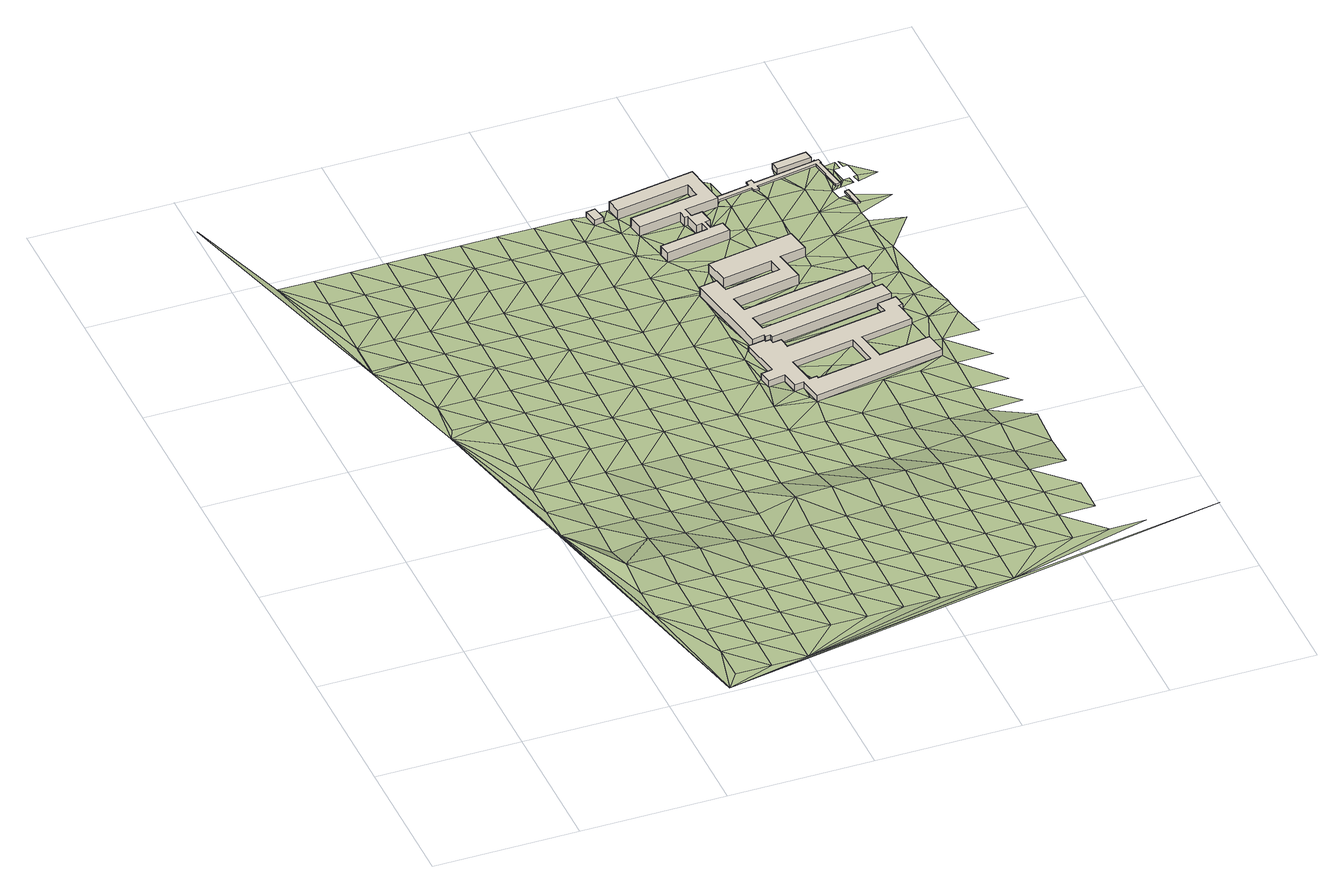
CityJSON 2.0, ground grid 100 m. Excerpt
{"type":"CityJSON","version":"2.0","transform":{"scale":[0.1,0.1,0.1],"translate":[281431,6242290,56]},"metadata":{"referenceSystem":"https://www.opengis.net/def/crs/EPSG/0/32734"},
"CityObjects":{
"building1":{"type":"Building","attributes":{"building":"yes","building:levels":"1","footprint":{"type":"Polygon"},"plus_code":"4FRW3J8Q+R5R","ground_height":60.98,"building_height":4.1,"roof_height":65.08},"geometry":[{"type":"Solid","lod":"1","boundaries":[[[[0,1,2,3]],[[1,4,5,2]],[[4,6,7,5]],[[6,0,3,7]],[[3,2,5,7]],[[6,4,1,0]]]]}]},
"building2":{"type":"Building","attributes":{"address":"Matthew Goniwe Residence 2 Bellville 7530 Cape Town","building":"dormitory","building:levels":"2","beds":"196","residential":"university","footprint":{"type":"Polygon"},"plus_code":"4FRW3J8Q+Q87","ground_height":60.89,"building_height":6.9,"roof_height":67.79},"geometry":[{"type":"Solid","lod":"1","boundaries":[[[[8,9,10,11,12,13,14,15]],[[9,16,17,12,11,10]],[[16,18,19,17]],[[18,20,21,19]],[[20,22,23,21]],[[22,24,25,23]],[[24,26,27,25]],[[26,28,29,27]],[[28,30,31,29]],[[30,32,33,31]],[[32,34,35,33]],[[34,36,37,35]],[[36,38,39,37]],[[38,40,41,39]],[[40,42,43,41]],[[42,44,45,43]],[[44,46,47,45]],[[46,48,49,47]],[[48,50,51,49]],[[50,52,53,51]],[[52,54,55,53]],[[54,56,57,55]],[[56,58,59,57]],[[58,60,61,59]],[[60,62,63,61]],[[62,8,15,14,13,63]],[[13,12,17,19,21,23,25,27,29,31,33,35,37,39,41,43,45,47,49,51,53,55,57,59,61,63]],[[62,60,58,56,54,52,50,48,46,44,42,40,38,36,34,32,30,28,26,24,22,20,18,16,9,8]]]]}]},
"building3":{"type":"Building","attributes":{"address":"Education Building Bellville Cape Town","building":"university","building:levels":"1","footprint":{"type":"Polygon"},"plus_code":"4FRW3J8Q+5CF","ground_height":59.64,"building_height":4.1,"roof_height":63.74},"geometry":[{"type":"Solid","lod":"1","boundaries":[[[[64,65,66,67]],[[65,68,69,66]],[[68,70,71,69]],[[70,72,73,71]],[[72,74,75,73]],[[74,76,77,75]],[[76,78,79,77]],[[78,80,81,79]],[[80,82,83,81]],[[82,84,85,83]],[[84,86,87,85]],[[86,88,89,87]],[[88,90,91,89]],[[90,92,93,91]],[[92,94,95,93]],[[94,96,97,95]],[[96,98,99,97]],[[98,100,101,99]],[[100,102,103,101]],[[102,104,105,103]],[[104,106,107,105]],[[106,108,109,107]],[[108,110,111,109]],[[110,112,113,111]],[[112,64,67,113]],[[114,115,116,117]],[[115,118,119,116]],[[118,120,121,119]],[[120,122,123,121]],[[122,124,125,123]],[[124,114,117,125]],[[67,66,69,71,73,75,77,79,81,83,85,87,89,91,93,95,97,99,101,103,105,107,109,111,113],[117,116,119,121,123,125]],[[112,110,108,106,104,102,100,98,96,94,92,90,88,86,84,82,80,78,76,74,72,70,68,65,64],[124,122,120,118,115,114]]]]}]},
"building4":{"type":"Building","attributes":{"address":"Health and Wellness Sciences Bellville 7530 Cape Town","building":"university","building:levels":"2","footprint":{"type":"Polygon"},"plus_code":"4FRW3J8Q+C9Q","ground_height":60.46,"building_height":6.9,"roof_height":67.36},"geometry":[{"type":"Solid","lod":"1","boundaries":[[[[126,127,69,128,129,71]],[[127,130,66,131,128,69]],[[130,132,67,133,131,66]],[[132,134,135,133,67]],[[134,136,137,135]],[[136,138,139,137]],[[138,140,141,139]],[[140,142,143,141]],[[142,144,145,143]],[[144,146,147,145]],[[146,148,149,147]],[[148,150,151,149]],[[150,152,153,151]],[[152,154,155,153]],[[154,156,157,155]],[[156,158,159,157]],[[158,160,161,159]],[[160,162,163,161]],[[162,164,165,163]],[[164,166,167,165]],[[166,168,169,167]],[[168,170,171,169]],[[170,172,173,171]],[[172,174,175,173]],[[174,126,71,129,175]],[[129,128,131,133,135,137,139,141,143,145,147,149,151,153,155,157,159,161,163,165,167,169,171,173,175]],[[174,172,170,168,166,164,162,160,158,156,154,152,150,148,146,144,142,140,138,136,134,132,130,127,126]]]]}]},
"building5":{"type":"Building","attributes":{"building":"roof","building:levels":"1","footprint":{"type":"Polygon"},"plus_code":"4FRW3J8Q+QGV","ground_height":61.04,"bottom_roof_height":63.84,"roof_height":65.14},"geometry":[{"type":"Solid","lod":"1","boundaries":[[[[10,15,14,11]],[[15,176,177,14]],[[176,178,179,177]],[[178,180,181,179]],[[180,182,183,181]],[[182,184,185,183]],[[184,186,187,185]],[[186,188,189,187]],[[188,190,191,189]],[[190,192,193,191]],[[192,194,195,193]],[[194,196,197,195]],[[196,198,199,197]],[[198,200,201,199]],[[200,202,203,201]],[[202,10,11,203]],[[11,14,177,179,181,183,185,187,189,191,193,195,197,199,201,203]],[[202,200,198,196,194,192,190,188,186,184,182,180,178,176,15,10]]]]}]},
"building6":{"type":"Building","attributes":{"address":"Bellville 7530 Cape Town","building":"yes","building:levels":"1","footprint":{"type":"Polygon"},"plus_code":"4FRW3J8Q+VP5","ground_height":61.03,"building_height":4.1,"roof_height":65.13},"geometry":[{"type":"Solid","lod":"1","boundaries":[[[[204,205,206,207]],[[205,208,209,206]],[[208,210,211,209]],[[210,204,207,211]],[[207,206,209,211]],[[210,208,205,204]]]]}]},
"building7":{"type":"Building","attributes":{"building":"roof","building:levels":"1","footprint":{"type":"Polygon"},"plus_code":"4FRW3J8Q+MRG","ground_height":61.07,"bottom_roof_height":63.87,"roof_height":65.17},"geometry":[{"type":"Solid","lod":"1","boundaries":[[[[212,213,214,215]],[[213,216,217,214]],[[216,218,219,217]],[[218,212,215,219]],[[215,214,217,219]],[[218,216,213,212]]]]}]},
"terrain1":{"type":"TINRelief","geometry":[{"type":"CompositeSurface","lod":"1","boundaries":[[[220,221,222]],[[221,220,223]],[[224,223,220]],[[222,225,220]],[[221,226,222]],[[224,220,227]],[[223,228,221]],[[226,229,222]],[[222,230,225]],[[231,226,221]],[[227,223,224]],[[228,231,221]],[[232,222,229]],[[230,233,225]],[[234,230,222]],[[225,235,236]],[[237,238,236]],[[239,240,236]],[[241,229,226]],[[225,242,235]],[[222,232,234]],[[236,238,239]],[[243,225,233]],[[228,223,244]],[[231,241,226]],[[220,245,227]],[[246,237,236]],[[233,230,247]],[[244,223,227]],[[248,236,235]],[[249,242,225]],[[250,239,238]],[[243,251,225]],[[237,246,238]],[[247,230,234]],[[231,228,252]],[[232,229,253]],[[249,235,242]],[[241,254,229]],[[236,248,246]],[[250,255,239]],[[249,225,251]],[[244,252,228]],[[232,253,234]],[[243,233,256]],[[229,254,253]],[[247,257,233]],[[258,239,255]],[[259,241,231]],[[238,260,250]],[[238,246,261]],[[245,244,227]],[[248,235,262]],[[251,243,256]],[[252,259,231]],[[233,257,256]],[[249,263,235]],[[234,264,247]],[[255,250,260]],[[260,238,261]],[[265,254,241]],[[248,262,246]],[[264,234,253]],[[235,263,262]],[[252,244,266]],[[251,267,249]],[[259,265,241]],[[268,257,247]],[[255,269,258]],[[245,266,244]],[[267,251,256]],[[254,270,253]],[[271,261,246]],[[247,264,268]],[[260,269,255]],[[272,259,252]],[[273,263,249]],[[265,270,254]],[[271,246,262]],[[266,272,252]],[[249,267,273]],[[274,264,253]],[[256,257,275]],[[257,268,276]],[[269,277,258]],[[278,265,259]],[[260,261,279]],[[270,274,253]],[[271,280,261]],[[281,262,263]],[[267,256,275]],[[272,278,259]],[[257,276,275]],[[263,273,282]],[[283,266,245]],[[268,264,284]],[[260,279,269]],[[279,261,280]],[[270,265,285]],[[262,281,271]],[[274,284,264]],[[263,282,281]],[[266,283,272]],[[267,286,273]],[[265,278,285]],[[287,276,268]],[[288,277,269]],[[286,267,275]],[[274,270,289]],[[280,271,290]],[[284,287,268]],[[269,279,288]],[[291,278,272]],[[282,273,292]],[[285,289,270]],[[271,281,290]],[[272,283,291]],[[292,273,286]],[[245,293,283]],[[274,294,284]],[[295,275,276]],[[220,296,245]],[[287,297,276]],[[277,288,298]],[[285,278,299]],[[282,300,281]],[[280,301,279]],[[289,294,274]],[[280,290,302]],[[275,295,286]],[[278,291,299]],[[276,297,295]],[[300,282,292]],[[287,284,303]],[[279,301,288]],[[301,280,302]],[[304,289,285]],[[281,305,290]],[[294,303,284]],[[283,293,291]],[[306,292,286]],[[299,304,285]],[[305,281,300]],[[297,287,307]],[[298,288,308]],[[293,245,309]],[[306,286,295]],[[310,294,289]],[[302,290,311]],[[303,307,287]],[[308,288,301]],[[299,291,312]],[[313,300,292]],[[304,310,289]],[[290,305,311]],[[312,291,293]],[[306,313,292]],[[303,294,314]],[[295,297,315]],[[307,316,297]],[[317,298,308]],[[304,299,318]],[[301,302,319]],[[310,314,294]],[[302,311,320]],[[315,306,295]],[[305,300,321]],[[318,299,312]],[[297,316,315]],[[313,322,300]],[[309,245,323]],[[324,307,303]],[[319,302,320]],[[310,304,325]],[[305,321,311]],[[326,308,301]],[[314,324,303]],[[300,322,321]],[[312,293,309]],[[325,304,318]],[[327,316,307]],[[328,313,306]],[[308,326,317]],[[306,315,329]],[[301,319,326]],[[330,320,311]],[[324,327,307]],[[312,331,318]],[[314,310,332]],[[313,328,322]],[[325,333,310]],[[306,329,328]],[[311,321,330]],[[316,334,315]],[[331,312,309]],[[245,335,323]],[[324,314,332]],[[310,333,332]],[[327,334,316]],[[317,326,336]],[[337,325,318]],[[322,338,321]],[[320,339,319]],[[330,340,320]],[[341,329,315]],[[337,318,331]],[[322,328,338]],[[324,342,327]],[[319,339,326]],[[334,341,315]],[[339,320,340]],[[325,343,333]],[[321,344,330]],[[342,324,332]],[[331,309,323]],[[328,329,345]],[[343,325,337]],[[344,321,338]],[[334,327,346]],[[347,336,326]],[[335,245,296]],[[341,345,329]],[[332,333,348]],[[349,340,330]],[[346,327,342]],[[347,326,339]],[[337,331,350]],[[338,328,351]],[[348,333,343]],[[330,344,349]],[[341,334,352]],[[350,331,323]],[[345,351,328]],[[353,342,332]],[[352,334,346]],[[347,354,336]],[[337,355,343]],[[356,344,338]],[[339,340,357]],[[348,353,332]],[[340,349,358]],[[341,359,345]],[[355,337,350]],[[351,356,338]],[[360,346,342]],[[339,357,347]],[[341,352,359]],[[357,340,358]],[[361,348,343]],[[349,344,362]],[[353,360,342]],[[350,323,335]],[[363,351,345]],[[361,343,355]],[[356,362,344]],[[352,346,364]],[[354,347,365]],[[363,345,359]],[[353,348,366]],[[367,358,349]],[[360,364,346]],[[347,357,365]],[[355,350,368]],[[369,356,351]],[[361,366,348]],[[362,367,349]],[[370,359,352]],[[368,350,335]],[[351,363,369]],[[371,360,353]],[[364,370,352]],[[354,365,372]],[[373,361,355]],[[357,358,374]],[[366,371,353]],[[367,375,358]],[[376,362,356]],[[373,355,368]],[[296,220,377]],[[356,369,378]],[[379,364,360]],[[363,359,380]],[[365,357,374]],[[370,381,359]],[[358,375,374]],[[382,366,361]],[[371,379,360]],[[356,378,376]],[[368,335,296]],[[363,380,369]],[[383,367,362]],[[382,361,373]],[[359,381,380]],[[370,364,384]],[[372,365,385]],[[371,366,386]],[[367,383,375]],[[364,379,384]],[[362,376,383]],[[385,365,374]],[[368,387,373]],[[378,369,388]],[[366,382,386]],[[387,368,296]],[[380,388,369]],[[389,379,371]],[[390,380,381]],[[381,370,391]],[[392,370,384]],[[393,372,385]],[[382,373,394]],[[375,395,374]],[[389,371,386]],[[375,383,396]],[[380,390,397]],[[398,390,381]],[[376,378,399]],[[394,373,387]],[[380,397,388]],[[388,400,378]],[[370,392,391]],[[379,401,384]],[[385,374,395]],[[375,396,395]],[[398,381,402]],[[386,382,403]],[[388,397,404]],[[401,379,389]],[[378,400,399]],[[391,402,381]],[[376,405,383]],[[390,398,406]],[[407,393,385]],[[403,382,394]],[[388,404,408]],[[408,400,388]],[[387,296,409]],[[410,392,384]],[[386,411,389]],[[405,376,399]],[[412,396,383]],[[401,410,384]],[[407,385,413]],[[393,407,414]],[[385,395,413]],[[400,408,415]],[[416,398,402]],[[394,387,409]],[[386,403,411]],[[391,416,402]],[[400,415,399]],[[412,383,405]],[[392,417,391]],[[126,415,408]],[[44,395,396]],[[401,389,418]],[[415,405,399]],[[417,392,410]],[[413,6,407]],[[394,419,403]],[[174,415,126]],[[389,411,418]],[[420,396,412]],[[396,420,44]],[[421,413,395]],[[422,423,424]],[[419,394,409]],[[425,395,44]],[[426,0,6]],[[409,296,427]],[[428,6,413]],[[425,421,395]],[[410,401,429]],[[426,6,428]],[[412,405,430]],[[411,403,431]],[[432,132,433]],[[413,434,428]],[[413,421,434]],[[429,401,418]],[[435,436,437]],[[438,426,428]],[[431,403,419]],[[424,423,439]],[[439,423,440]],[[410,441,417]],[[420,412,442]],[[421,425,443]],[[430,442,412]],[[444,445,446]],[[391,417,447]],[[411,448,418]],[[441,410,429]],[[449,430,450]],[[419,409,427]],[[448,411,431]],[[430,449,442]],[[420,451,44]],[[437,452,435]],[[296,453,427]],[[436,435,452]],[[449,450,454]],[[429,418,455]],[[456,417,441]],[[421,443,457]],[[442,451,420]],[[458,443,425]],[[419,459,431]],[[460,439,440]],[[461,424,439]],[[455,418,448]],[[445,462,446]],[[459,419,427]],[[447,417,456]],[[428,434,463]],[[441,429,464]],[[421,457,465]],[[446,466,444]],[[448,431,467]],[[454,450,468]],[[44,451,469]],[[464,429,455]],[[470,457,443]],[[432,471,132]],[[470,443,458]],[[449,454,472]],[[467,431,459]],[[432,473,474]],[[453,296,475]],[[441,476,456]],[[461,439,460]],[[455,448,477]],[[442,478,451]],[[476,441,464]],[[457,470,479]],[[447,88,391]],[[459,427,453]],[[477,448,467]],[[462,466,446]],[[480,470,458]],[[481,447,456]],[[434,482,463]],[[483,454,468]],[[472,454,483]],[[455,484,464]],[[485,486,487]],[[456,476,481]],[[488,452,437]],[[489,490,491]],[[436,452,492]],[[493,467,459]],[[486,485,494]],[[455,477,484]],[[469,451,478]],[[489,491,495]],[[496,462,445]],[[476,464,497]],[[483,468,472]],[[498,447,481]],[[486,499,487]],[[442,500,478]],[[501,477,467]],[[464,484,497]],[[499,494,489]],[[499,486,494]],[[469,502,495]],[[493,501,467]],[[503,504,505]],[[474,471,432]],[[495,506,489]],[[469,478,502]],[[481,476,507]],[[471,508,132]],[[484,477,509]],[[507,476,497]],[[447,498,88]],[[489,506,499]],[[506,495,502]],[[510,466,511]],[[466,462,496]],[[481,512,498]],[[500,502,478]],[[513,497,484]],[[499,506,514]],[[504,515,505]],[[512,481,507]],[[516,514,517]],[[518,503,505]],[[511,519,510]],[[509,513,484]],[[517,514,506]],[[520,516,521]],[[517,521,516]],[[488,492,452]],[[507,497,522]],[[496,511,466]],[[498,512,523]],[[498,523,88]],[[524,506,502]],[[500,525,502]],[[513,522,497]],[[500,519,526]],[[527,517,506]],[[515,518,505]],[[528,512,507]],[[502,525,524]],[[526,525,500]],[[511,529,519]],[[527,506,524]],[[530,515,88]],[[88,523,530]],[[526,519,531]],[[532,508,471]],[[533,523,512]],[[511,496,529]],[[534,518,535]],[[536,518,515]],[[488,508,532]],[[515,530,536]],[[531,519,529]],[[518,536,535]],[[525,526,537]],[[538,527,524]],[[530,523,539]],[[488,532,540]],[[532,535,540]],[[526,531,537]],[[536,540,535]],[[492,488,541]],[[524,525,542]],[[541,496,492]],[[538,524,543]],[[544,536,530]],[[540,541,488]],[[496,545,529]],[[525,537,542]],[[529,545,531]],[[536,546,540]],[[530,547,544]],[[542,543,524]],[[545,496,541]],[[548,536,544]],[[546,536,548]],[[540,549,541]],[[208,205,543]],[[543,542,208]],[[540,546,549]],[[537,531,550]],[[551,531,545]],[[549,552,541]],[[541,552,545]],[[553,542,537]],[[551,554,531]],[[550,531,554]],[[555,208,542]],[[537,556,553]],[[545,552,551]],[[537,557,556]],[[550,557,537]],[[542,553,558]],[[542,558,555]],[[556,557,559]],[[560,551,552]],[[559,557,561]],[[553,562,563]],[[560,554,551]],[[562,564,563]],[[558,553,565]],[[563,565,553]],[[566,555,558]],[[567,555,566]],[[564,568,563]],[[557,550,569]],[[570,568,564]],[[565,563,568]],[[561,557,569]],[[558,565,571]],[[570,572,568]],[[565,573,571]],[[574,575,576]],[[577,578,579]],[[574,576,580]],[[574,580,577]]]}]}
},
"vertices":[
[2407,4868,50],[2345,4858,50],[2345,4858,91],[2407,4868,91],[2362,4758,50],[2362,4758,91],[2425,4769,50],[2425,4769,91],
[3157,4665,47],[3151,4701,47],[3151,4701,78],[3151,4701,91],[3151,4701,118],[3157,4665,118],[3157,4665,91],[3157,4665,78],[3107,4971,47],[3107,4971,118],[2506,4873,47],[2506,4873,118],[2524,4768,47],[2524,4768,118],[3031,4851,47],[3031,4851,118],[3049,4741,47],[3049,4741,118],[2571,4663,47],[2571,4663,118],[2589,4555,47],[2589,4555,118],[2882,4603,47],[2882,4603,118],[2891,4546,47],[2891,4546,118],[2913,4550,47],[2913,4550,118],[2931,4440,47],[2931,4440,118],[2967,4446,47],[2967,4446,118],[2978,4381,47],[2978,4381,118],[2642,4326,47],[2642,4326,118],[2656,4242,47],[2656,4242,118],[3106,4320,47],[3106,4320,118],[3092,4406,47],[3092,4406,118],[3004,4392,47],[3004,4392,118],[2994,4454,47],[2994,4454,118],[3030,4460,47],[3030,4460,118],[3013,4561,47],[3013,4561,118],[2936,4549,47],[2936,4549,118],[2924,4621,47],[2924,4621,118],[3158,4659,47],[3158,4659,118],
[2952,3195,28],[2948,3219,28],[2948,3219,77],[2952,3195,77],[2915,3214,28],[2915,3214,77],[2913,3228,28],[2913,3228,77],[2797,3209,28],[2797,3209,77],[2846,2926,28],[2846,2926,77],[2767,2912,28],[2767,2912,77],[2782,2823,28],[2782,2823,77],[2899,2843,28],[2899,2843,77],[2920,2722,28],[2920,2722,77],[2986,2733,28],[2986,2733,77],[3014,2572,28],[3014,2572,77],[3923,2728,28],[3923,2728,77],[3896,2882,28],[3896,2882,77],[3535,2821,28],[3535,2821,77],[3498,3035,28],[3498,3035,77],[3860,3097,28],[3860,3097,77],[3834,3254,28],[3834,3254,77],[3862,3259,28],[3862,3259,77],[3848,3344,28],[3848,3344,77],[3718,3322,28],[3718,3322,77],[3732,3235,28],[3732,3235,77],[3025,3116,28],[3025,3116,77],[3012,3194,28],[3012,3194,77],[2953,3185,28],[2953,3185,77],[3031,2751,28],[2996,2952,28],[2996,2952,77],[3031,2751,77],[3430,3024,28],[3430,3024,77],[3468,2806,28],[3468,2806,77],[3087,2741,28],[3087,2741,77],[3084,2760,28],[3084,2760,77],
[2913,3228,41],[2915,3214,41],[2915,3214,114],[2913,3228,114],[2948,3219,41],[2948,3219,114],[2952,3195,41],[2952,3195,114],[3820,3346,41],[3820,3346,114],[3800,3453,41],[3800,3453,114],[2931,3305,41],[2931,3305,114],[2909,3422,41],[2909,3422,114],[3779,3577,41],[3779,3577,114],[3762,3672,41],[3762,3672,114],[2891,3525,41],[2891,3525,114],[2870,3648,41],[2870,3648,114],[3343,3730,41],[3343,3730,114],[3305,3952,41],[3305,3952,114],[3485,3984,41],[3485,3984,114],[3456,4152,41],[3456,4152,114],[2857,4047,41],[2857,4047,114],[2889,3869,41],[2889,3869,114],[3236,3930,41],[3236,3930,114],[3254,3831,41],[3254,3831,114],[2860,3762,41],[2860,3762,114],[2841,3867,41],[2841,3867,114],[2718,3846,41],[2718,3846,114],[2829,3218,41],[2829,3218,114],[2912,3233,41],[2912,3233,114],
[3409,4709,78],[3409,4709,91],[3415,4682,78],[3415,4682,91],[3452,4688,78],[3452,4688,91],[3447,4717,78],[3447,4717,91],[3874,4790,78],[3874,4790,91],[3915,4550,78],[3915,4550,91],[3947,4556,78],[3947,4556,91],[3906,4795,78],[3906,4795,91],[3914,4796,78],[3914,4796,91],[3908,4832,78],[3908,4832,91],[3444,4754,78],[3444,4754,91],[3437,4787,78],[3437,4787,91],[3398,4780,78],[3398,4780,91],[3403,4745,78],[3403,4745,91],
[3862,4931,50],[3620,4897,50],[3620,4897,91],[3862,4931,91],[3629,4831,50],[3629,4831,91],[3872,4866,50],[3872,4866,91],
[3942,4464,79],[3965,4327,79],[3965,4327,92],[3942,4464,92],[3993,4329,79],[3993,4329,92],[3972,4470,79],[3972,4470,92],
[1410,1,33],[1246,870,34],[998,1870,28],[1495,375,33],[1495,125,33],[715,3042,40],[1246,1120,36],[1743,125,33],[1495,620,35],[1246,1370,89],[998,2120,34],[1495,870,41],[1246,1620,4],[998,2365,34],[1246,1870,21],[749,3370,42],[498,3842,46],[501,3870,46],[501,4120,47],[252,4870,48],[3,5610,53],[1495,1120,42],[749,3120,40],[998,2625,34],[1743,375,33],[1992,125,33],[749,3870,46],[1246,2120,33],[749,3620,44],[998,3120,40],[501,4370,47],[998,2875,37],[1743,620,35],[1495,1620,45],[1495,1370,83],[501,4620,47],[1246,2625,37],[1246,2365,36],[501,4870,47],[1743,870,42],[749,4370,46],[749,4120,46],[998,3620,44],[998,3370,42],[1495,1870,21],[1743,1120,39],[1992,375,33],[1246,2875,38],[1495,2120,28],[749,4620,47],[1743,1370,78],[998,3870,46],[1992,620,35],[1246,3120,40],[1743,1620,17],[1495,2625,38],[1495,2365,36],[749,4870,48],[1992,870,42],[998,4370,47],[998,4120,46],[1246,3620,44],[1246,3370,42],[2241,375,34],[1743,1870,10],[1992,1120,41],[1495,2875,38],[1743,2120,16],[998,4620,48],[1992,1370,69],[1246,3870,46],[2241,620,36],[1495,3120,40],[2489,375,35],[1992,1620,38],[1743,2625,38],[3483,375,56],[1743,2365,31],[998,4870,49],[2241,870,39],[1495,3370,42],[1246,4370,48],[1246,4120,47],[1992,1870,18],[2241,1120,43],[1495,3620,43],[1743,2875,39],[1992,2120,22],[1246,4620,50],[2738,375,38],[2241,1370,35],[1495,3870,46],[2489,620,38],[1743,3120,42],[2241,1620,30],[1992,2625,37],[1992,2365,34],[1246,4870,51],[2489,870,41],[1495,4370,49],[1495,4120,47],[1743,3620,45],[1743,3370,43],[2986,375,43],[2241,1870,31],[2489,1120,44],[1495,4620,50],[2241,2120,29],[1992,3120,42],[1992,2875,40],[1743,3870,46],[2738,620,40],[2489,1620,94],[2489,1370,50],[2241,2365,35],[3235,375,50],[1495,4870,52],[2738,870,43],[1992,3370,45],[1743,4370,48],[1743,4120,47],[2241,2625,36],[2489,1870,30],[2738,1120,45],[1992,3620,46],[2241,2875,41],[2489,2120,27],[1743,4620,50],[2738,1370,52],[1992,3870,47],[2986,620,46],[2241,3120,43],[2489,2365,29],[2738,1620,111],[1743,4870,52],[2986,870,48],[2241,3370,45],[1992,4370,50],[1992,4120,48],[2489,2625,32],[2738,1870,30],[2986,1120,52],[2241,3620,46],[2489,2875,40],[2738,2120,24],[1992,4620,51],[2986,1370,63],[2241,3870,48],[3235,620,53],[2489,3120,43],[2738,2365,27],[2986,1620,103],[1992,4870,52],[3235,870,56],[2241,4370,50],[2241,4120,49],[2489,3620,46],[4975,620,69],[2489,3370,45],[2986,1870,24],[2738,2875,37],[2738,2625,28],[3235,1120,61],[2489,3870,47],[2986,2120,21],[2241,4620,51],[3235,1370,67],[3483,620,59],[2738,3120,43],[3235,1620,96],[2782,2823,37],[3014,2572,29],[2986,2365,24],[2241,4870,52],[3483,870,63],[2489,4370,48],[2489,4120,48],[2767,2912,37],[2920,2722,29],[2738,3620,45],[2738,3370,45],[3235,1870,15],[2986,2625,29],[3483,1120,67],[2846,2926,37],[2718,3846,47],[2899,2843,36],[2362,4758,52],[2797,3209,43],[3732,620,63],[3235,2120,17],[3483,1370,62],[2738,3870,47],[2489,4620,50],[2345,4858,52],[2829,3218,43],[2986,2733,29],[3235,2365,22],[3483,1620,84],[3732,870,66],[2738,4120,47],[2589,4555,50],[3031,2751,36],[3084,2760,36],[2996,2952,36],[2642,4326,48],[2489,4870,50],[3980,620,67],[2524,4768,50],[3483,1870,25],[2841,3867,47],[3732,1120,70],[3012,3194,41],[2953,3185,41],[2571,4663,50],[2986,3370,43],[2909,3422,43],[2931,3305,43],[2506,4873,50],[3235,2875,38],[3087,2741,29],[3483,2120,10],[2857,4047,47],[2738,4370,48],[2870,3648,45],[2891,3525,45],[2986,3620,45],[3483,2625,32],[3732,1370,70],[2889,3869,46],[2860,3762,47],[2986,4120,47],[3235,3370,43],[4229,620,69],[2986,3870,46],[3732,1620,75],[3483,2365,23],[2891,4546,49],[2978,4381,49],[3980,870,69],[3468,2806,38],[3430,3024,42],[3235,3620,45],[3031,4851,49],[3732,1870,53],[2882,4603,49],[3343,3730,45],[3980,1120,73],[3254,3831,47],[3106,4320,49],[2931,4440,49],[3718,3322,43],[3236,3930,47],[3025,3116,41],[3732,3235,43],[4478,620,69],[3732,2120,14],[3980,1370,73],[3235,4120,48],[2913,4550,49],[2967,4446,49],[3732,2365,21],[3049,4741,49],[3235,3870,47],[3980,1620,42],[2936,4549,49],[2986,4620,49],[2924,4621,49],[3800,3453,43],[3030,4460,49],[2994,4454,49],[3004,4392,49],[3779,3577,44],[4229,870,71],[3013,4561,49],[3092,4406,49],[3762,3672,44],[3980,1870,82],[3732,2625,31],[3158,4659,50],[3456,4152,48],[4229,1120,75],[3235,4370,50],[3498,3035,42],[3535,2821,38],[3732,2875,39],[3235,4620,50],[3980,2120,14],[3820,3346,43],[4229,1370,77],[3305,3952,47],[3483,3870,46],[3980,2365,18],[4229,1620,58],[3157,4665,50],[3896,2882,39],[3151,4701,50],[3228,4750,50],[3860,3097,42],[3485,3984,46],[3107,4971,49],[3202,4899,50],[4229,1870,91],[3980,2625,28],[3483,4620,50],[3483,4370,50],[3483,4120,48],[3398,4780,50],[4229,2120,21],[3732,3870,46],[3980,2875,39],[3732,4120,48],[3848,3344,43],[4229,2365,18],[3834,3254,43],[3862,3259,43],[3980,3120,42],[3732,4370,50],[3437,4787,50],[4229,2625,30],[3980,3370,43],[3980,3620,45],[3732,4620,50],[3610,4817,50],[4176,3102,42],[3980,3870,46],[4159,3227,42],[4229,2875,42],[4161,3190,42],[4120,3402,44],[3975,4262,51],[3980,4120,48],[4039,3874,46],[3888,4544,51],[3990,4176,48],[3872,4866,51],[3903,4458,51],[3980,4370,51],[3914,4796,51],[3942,4464,51],[4229,4120,49],[3972,4470,51],[3915,4550,51],[3980,4620,51],[3947,4556,51],[3974,4740,51],[3908,4832,51],[3900,4883,51],[3995,4622,51],[4229,4370,51],[4048,4574,51],[4010,4812,51],[4039,4630,51],[4020,4748,51],[4098,4640,51],[4070,4634,51],[4081,4579,51],[4079,4757,51],[4034,4813,51],[4045,4752,51],[4229,4620,52]
]}
